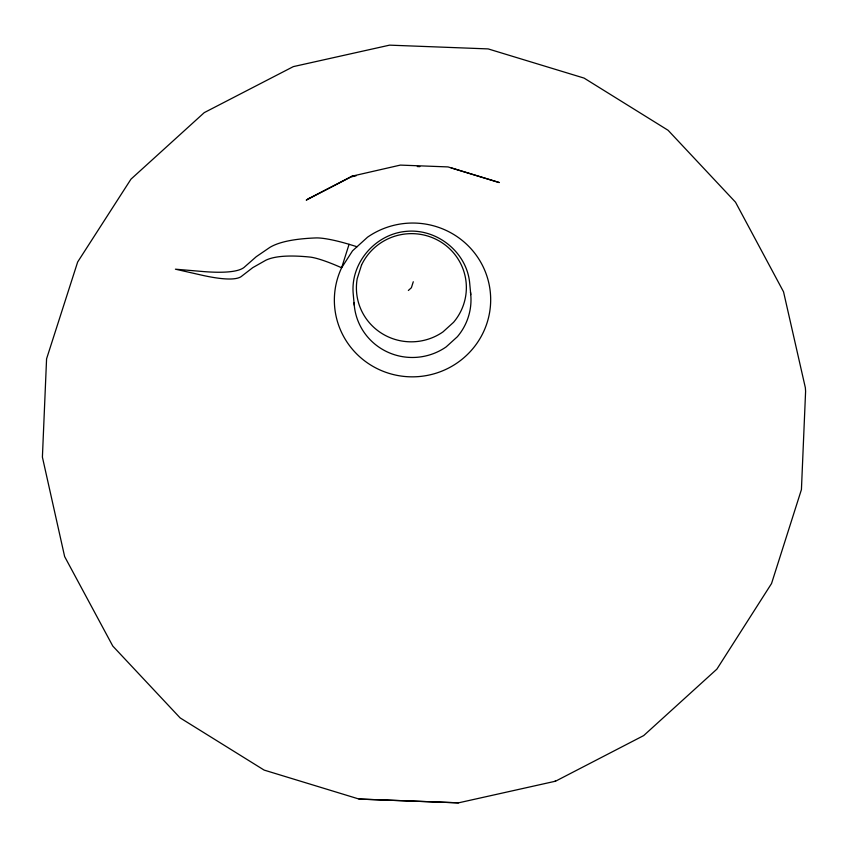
<?xml version="1.0" encoding="UTF-8"?>
<svg xmlns="http://www.w3.org/2000/svg" width="848" height="848" viewBox="0 0 848 848"><rect width="100%" height="100%" fill="white"/><g stroke="black" fill="none" stroke-linecap="round" stroke-linejoin="round"><path stroke-width="1.27" d="M349.079 244.309L341.617 267.788A78.175 76.892 -5.3 0 0 405.853 376.586A78.175 76.892 -5.3 0 0 487.982 279.681A78.175 76.892 -5.3 0 0 367.566 237.164L352.545 250.807L341.617 267.788A41.541 6.487 25.2 0 0 309.891 257.061A495.857 77.433 25.2 0 0 265.763 260.272L252.778 267.629L241.903 276.024A205.926 32.16 25.2 0 1 202.683 275.367L175.409 269.187L203.891 271.604A206.742 34.45 17.6 0 0 244.839 266.728L256.255 256.7L269.855 247.404A498.476 83.072 17.6 0 1 315.986 237.928A41.149 6.858 17.6 0 1 349.079 244.309L357.019 246.736M413.283 281.748L411.386 287.737L408.354 290.482M309.287 198.294L306.245 200.107L351.072 176.903L356.139 175.78M352.09 176.151L400.351 165.095L448.02 166.918L499.271 182.553L450.998 167.819M308.237 198.845L352.63 175.865M555.535 781.199L643.685 735.587L716.899 669.114L771.542 583.53L801.424 489.593L805.6 391.32L805.356 387.748L783.541 291.818L735.513 202.195L668.118 130.306L584.071 78.09L488.162 48.908L389.592 45.145L293.313 66.621L204.251 112.625L130.984 179.14L77.656 262L46.576 358.821L42.4 457.114L64.639 556.574L112.795 646.07L180.136 717.906L264.131 770.09L359.064 799.06L458.45 802.855L555.535 781.199L554.624 781.39M359.064 799.06L458.461 802.833M417.29 166.537L419.887 166.632M470.767 294.648L469.707 283.37C467.036 252.333 437.049 228.335 406.266 231.356C375.441 233.942 350.266 262.944 353.224 293.959L354.263 305.238M470.481 292.168A58.491 57.526 -5.3 0 1 457.39 336.709L446.143 346.917A58.491 57.526 -5.3 0 1 386.752 351.676A58.491 57.526 -5.3 0 1 354.093 302.757M361.513 265.106L357.22 278.6A54.993 54.092 -5.3 0 0 381.929 333.497A54.993 54.092 -5.3 0 0 443.006 331.886L453.563 322.304A54.993 54.092 -5.3 0 0 440.843 241.966A54.993 54.092 -5.3 0 0 361.513 265.106"/></g></svg>
